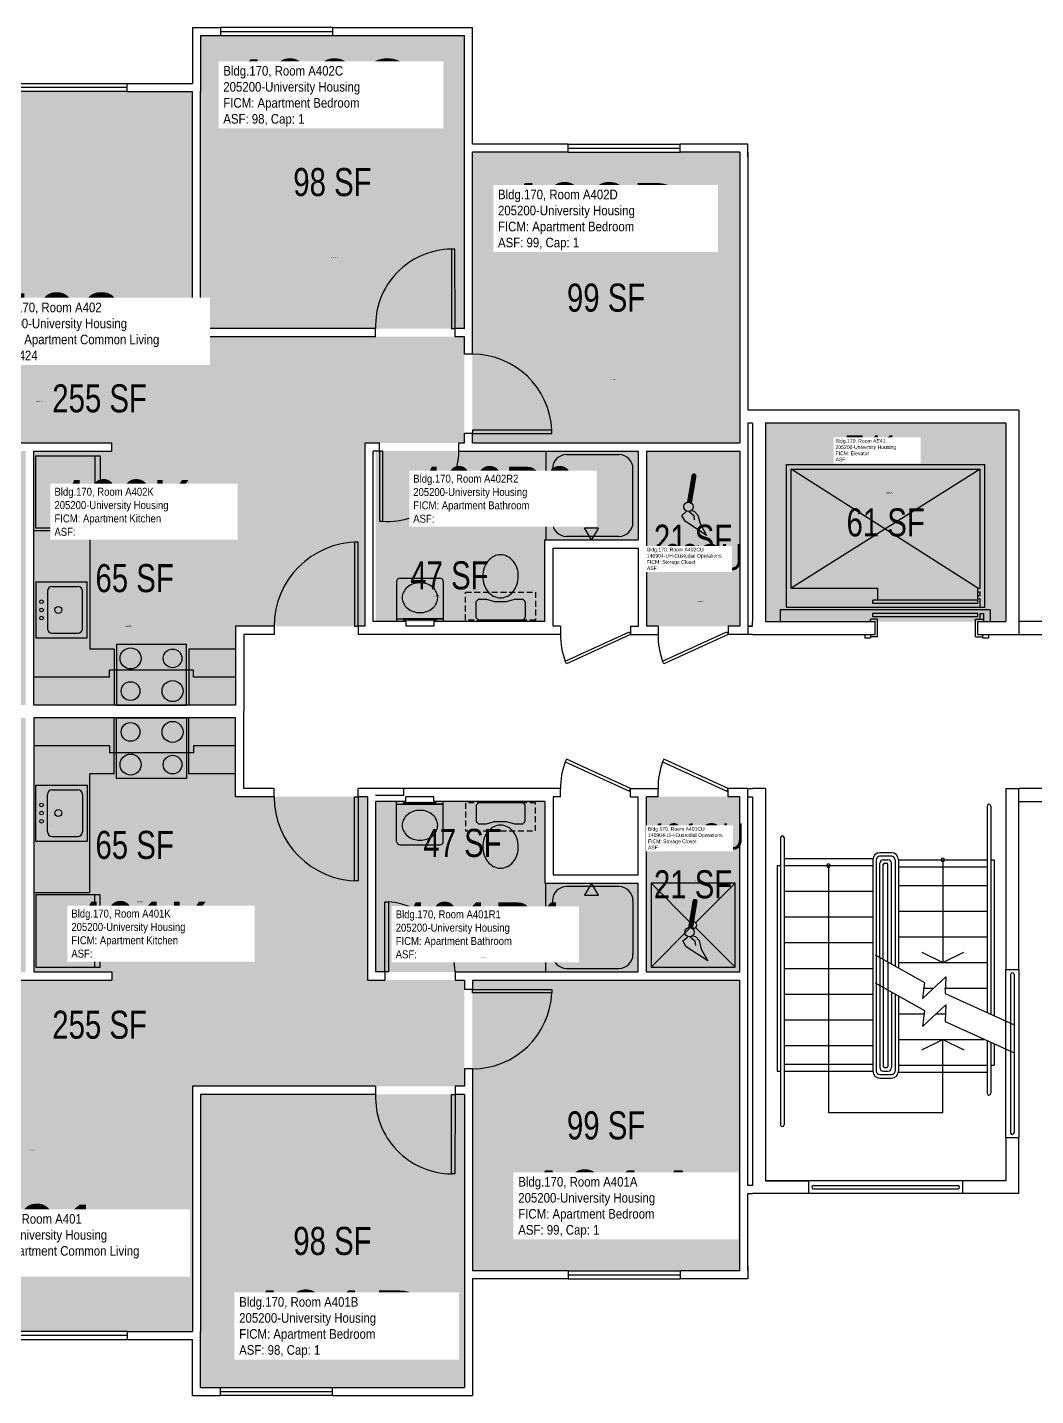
# Model space of a CAD drawing. Header units: inches. Extents: x -54 to 2270, y -57 to 1673.
# Drawn here: x 177 to 609, y 1 to 587 of the extents above; entities that cross this region are included whole.
import ezdxf
from ezdxf.enums import TextEntityAlignment as Align

# ---------------------------------------------------------------- set-up
doc = ezdxf.new("R2010")
doc.units = ezdxf.units.IN
doc.header["$LTSCALE"] = 10
doc.header["$MEASUREMENT"] = 0
doc.linetypes.add('DASHED2', pattern=[0.375, 0.25, -0.125])
doc.layers.get('0').update_dxf_attribs({"linetype": 'CONTINUOUS'})
for name, color, linetype in [('A-DOOR', 2, 'CONTINUOUS'), ('A-FLOR', 3, 'CONTINUOUS'), ('A-GLAZ', 1, 'CONTINUOUS'), ('A-IDEN-ICON', 4, 'CONTINUOUS'), ('A-IDEN-RNUM', 7, 'CONTINUOUS'), ('A-IDEN-SNUM', 4, 'CONTINUOUS'), ('A-IDEN-VNUM', 4, 'CONTINUOUS'), ('A-WALL', 5, 'CONTINUOUS'), ('AREA-TEXT', 3, 'CONTINUOUS'), ('Rooms-Category-Color', 7, 'CONTINUOUS'), ('Rooms-College-Color', 7, 'CONTINUOUS'), ('Rooms-Department-Color', 7, 'CONTINUOUS'), ('Rooms-Division-Color', 7, 'CONTINUOUS'), ('Rooms-Information', 7, 'CONTINUOUS')]:
    doc.layers.add(name, color=color, linetype=linetype)
doc.styles.add('CP_AREA', font='arial.ttf', dxfattribs={"height": 15})
doc.styles.add('CP_ROOMSNUMBER', font='arial.ttf', dxfattribs={"height": 1})
doc.styles.add('CP_ROOMVNUMBER', font='arial.ttf', dxfattribs={"width": 0.85, "height": 0.075})

# ---------------------------------------------------------------- blocks, each defined once
blk = doc.blocks.new('CPCUST')
at = {"color": 0, "linetype": 'ByBlock'}
for p, q in [((0.0262, -0.0408), (0.0446, -0.0406)), ((0.0297, -0.0341), (0.0376, -0.0302)), ((0.0376, -0.0302), (0.0533, -0.0324)), ((0.0446, -0.0406), (0.0543, -0.0505)), ((0.0533, -0.0324), (0.0745, -0.0479)), ((0.0171, -0.0639), (0.02, -0.0466)), ((0.0358, -0.0705), (0.0171, -0.0639)), ((0.1117, -0.0625), (0.0358, -0.0705)), ((0.0745, -0.0479), (0.1117, -0.0625))]:
    blk.add_line(p, q, dxfattribs=at)
at = {"color": 0, "linetype": 'ByBlock', "const_width": 0.0075}
blk.add_lwpolyline([(-0.0332, 0.0481, 1), (-0.0268, 0.0519, 1)], format="xyb", close=True, dxfattribs=at)
at = {"color": 0, "linetype": 'ByBlock', "const_width": 0.015}
blk.add_lwpolyline([(-0.03, 0.05), (0.01, -0.0193)], dxfattribs=at)
at = {"color": 0, "linetype": 'ByBlock'}
blk.add_circle((0.0158, -0.0313), 0.0141, dxfattribs=at)

msp = doc.modelspace()

# ---------------------------------------------------------------- hatches: boundary and pattern name
at = {"layer": 'Rooms-Category-Color', "true_color": 0x728ef3}
for points in [[(251.55, 457.52), (364.55, 457.52), (364.55, 583.02), (251.55, 583.02)], [(360.55, 408.52), (364.55, 408.52), (364.55, 412.52), (364.55, 454.02), (248.05, 454.02), (248.05, 559.02), (120.05, 559.02), (120.05, 454.02), (52.05, 454.02), (52.05, 408.52), (56.05, 408.52), (90.05, 408.52), (141.3, 408.52), (141.3, 405.02), (136.05, 405.02), (136.05, 296.27), (176.55, 296.27), (176.55, 405.02), (171.3, 405.02), (171.3, 408.52), (213.54, 408.52), (213.54, 405.02), (266.55, 405.02), (266.55, 330.07), (322.05, 330.02), (322.05, 408.52)], [(368.03, 408.52), (482.55, 408.52), (482.55, 533.02), (368.05, 533.02)], [(266.55, 405.02), (180.05, 405.02), (180.05, 296.27), (266.55, 296.27)], [(330.55, 405.02), (326.55, 405.02), (326.55, 332.02), (399.05, 332.02), (399.05, 367.02), (439.05, 367.02), (439.05, 405.02), (360.55, 405.02)], [(442.55, 330.02), (482.55, 330.02), (482.55, 405.02), (442.55, 405.02)], [(360.55, 178.52), (364.55, 178.52), (364.55, 174.52), (364.55, 133.02), (248.05, 133.02), (248.05, 28.02), (120.05, 28.02), (120.05, 133.02), (52.05, 133.02), (52.05, 178.52), (56.05, 178.52), (90.05, 178.52), (141.3, 178.52), (141.3, 182.02), (136.05, 182.02), (136.05, 290.77), (176.55, 290.77), (176.55, 182.02), (171.3, 182.02), (171.3, 178.52), (213.54, 178.52), (213.54, 182.02), (266.55, 182.02), (266.55, 256.97), (323.05, 257.02), (323.05, 178.52)], [(266.55, 182.02), (180.05, 182.02), (180.05, 290.77), (266.55, 290.77)], [(330.55, 182.02), (326.55, 182.02), (326.55, 255.02), (399.05, 255.02), (399.05, 220.02), (439.05, 220.02), (439.05, 182.02), (360.55, 182.02)], [(442.55, 257.02), (482.55, 257.02), (482.55, 182.02), (442.55, 182.02)], [(368.03, 178.52), (482.55, 178.52), (482.55, 54.02), (368.05, 54.02)], [(251.55, 129.52), (364.55, 129.52), (364.55, 4.02), (251.55, 4.02)]]:
    msp.add_hatch(color=171, dxfattribs=at).paths.add_polyline_path(points)
at = {"layer": 'Rooms-Category-Color', "true_color": 0xadadad}
msp.add_hatch(color=253, dxfattribs=at).paths.add_polyline_path([(493.55, 332.02), (596.55, 332.02), (596.55, 417.02), (493.55, 417.02)])
at = {"layer": 'Rooms-College-Color', "true_color": 0xadadad}
for points in [[(251.55, 457.52), (364.55, 457.52), (364.55, 583.02), (251.55, 583.02)], [(360.55, 408.52), (364.55, 408.52), (364.55, 412.52), (364.55, 454.02), (248.05, 454.02), (248.05, 559.02), (120.05, 559.02), (120.05, 454.02), (52.05, 454.02), (52.05, 408.52), (56.05, 408.52), (90.05, 408.52), (141.3, 408.52), (141.3, 405.02), (136.05, 405.02), (136.05, 296.27), (176.55, 296.27), (176.55, 405.02), (171.3, 405.02), (171.3, 408.52), (213.54, 408.52), (213.54, 405.02), (266.55, 405.02), (266.55, 330.07), (322.05, 330.02), (322.05, 408.52)], [(368.03, 408.52), (482.55, 408.52), (482.55, 533.02), (368.05, 533.02)], [(493.55, 332.02), (596.55, 332.02), (596.55, 417.02), (493.55, 417.02)], [(266.55, 405.02), (180.05, 405.02), (180.05, 296.27), (266.55, 296.27)], [(330.55, 405.02), (326.55, 405.02), (326.55, 332.02), (399.05, 332.02), (399.05, 367.02), (439.05, 367.02), (439.05, 405.02), (360.55, 405.02)], [(442.55, 330.02), (482.55, 330.02), (482.55, 405.02), (442.55, 405.02)], [(360.55, 178.52), (364.55, 178.52), (364.55, 174.52), (364.55, 133.02), (248.05, 133.02), (248.05, 28.02), (120.05, 28.02), (120.05, 133.02), (52.05, 133.02), (52.05, 178.52), (56.05, 178.52), (90.05, 178.52), (141.3, 178.52), (141.3, 182.02), (136.05, 182.02), (136.05, 290.77), (176.55, 290.77), (176.55, 182.02), (171.3, 182.02), (171.3, 178.52), (213.54, 178.52), (213.54, 182.02), (266.55, 182.02), (266.55, 256.97), (323.05, 257.02), (323.05, 178.52)], [(266.55, 182.02), (180.05, 182.02), (180.05, 290.77), (266.55, 290.77)], [(330.55, 182.02), (326.55, 182.02), (326.55, 255.02), (399.05, 255.02), (399.05, 220.02), (439.05, 220.02), (439.05, 182.02), (360.55, 182.02)], [(442.55, 257.02), (482.55, 257.02), (482.55, 182.02), (442.55, 182.02)], [(368.03, 178.52), (482.55, 178.52), (482.55, 54.02), (368.05, 54.02)], [(251.55, 129.52), (364.55, 129.52), (364.55, 4.02), (251.55, 4.02)]]:
    msp.add_hatch(color=253, dxfattribs=at).paths.add_polyline_path(points)
at = {"layer": 'Rooms-Department-Color', "true_color": 0x604aed}
for points in [[(251.55, 457.52), (364.55, 457.52), (364.55, 583.02), (251.55, 583.02)], [(360.55, 408.52), (364.55, 408.52), (364.55, 412.52), (364.55, 454.02), (248.05, 454.02), (248.05, 559.02), (120.05, 559.02), (120.05, 454.02), (52.05, 454.02), (52.05, 408.52), (56.05, 408.52), (90.05, 408.52), (141.3, 408.52), (141.3, 405.02), (136.05, 405.02), (136.05, 296.27), (176.55, 296.27), (176.55, 405.02), (171.3, 405.02), (171.3, 408.52), (213.54, 408.52), (213.54, 405.02), (266.55, 405.02), (266.55, 330.07), (322.05, 330.02), (322.05, 408.52)], [(368.03, 408.52), (482.55, 408.52), (482.55, 533.02), (368.05, 533.02)], [(266.55, 405.02), (180.05, 405.02), (180.05, 296.27), (266.55, 296.27)], [(330.55, 405.02), (326.55, 405.02), (326.55, 332.02), (399.05, 332.02), (399.05, 367.02), (439.05, 367.02), (439.05, 405.02), (360.55, 405.02)], [(442.55, 330.02), (482.55, 330.02), (482.55, 405.02), (442.55, 405.02)], [(360.55, 178.52), (364.55, 178.52), (364.55, 174.52), (364.55, 133.02), (248.05, 133.02), (248.05, 28.02), (120.05, 28.02), (120.05, 133.02), (52.05, 133.02), (52.05, 178.52), (56.05, 178.52), (90.05, 178.52), (141.3, 178.52), (141.3, 182.02), (136.05, 182.02), (136.05, 290.77), (176.55, 290.77), (176.55, 182.02), (171.3, 182.02), (171.3, 178.52), (213.54, 178.52), (213.54, 182.02), (266.55, 182.02), (266.55, 256.97), (323.05, 257.02), (323.05, 178.52)], [(266.55, 182.02), (180.05, 182.02), (180.05, 290.77), (266.55, 290.77)], [(330.55, 182.02), (326.55, 182.02), (326.55, 255.02), (399.05, 255.02), (399.05, 220.02), (439.05, 220.02), (439.05, 182.02), (360.55, 182.02)], [(442.55, 257.02), (482.55, 257.02), (482.55, 182.02), (442.55, 182.02)], [(368.03, 178.52), (482.55, 178.52), (482.55, 54.02), (368.05, 54.02)], [(251.55, 129.52), (364.55, 129.52), (364.55, 4.02), (251.55, 4.02)]]:
    msp.add_hatch(color=173, dxfattribs=at).paths.add_polyline_path(points)
at = {"layer": 'Rooms-Department-Color', "true_color": 0xacacac}
msp.add_hatch(color=253, dxfattribs=at).paths.add_polyline_path([(493.55, 332.02), (596.55, 332.02), (596.55, 417.02), (493.55, 417.02)])
at = {"layer": 'Rooms-Division-Color', "true_color": 0x604aed}
for points in [[(251.55, 457.52), (364.55, 457.52), (364.55, 583.02), (251.55, 583.02)], [(360.55, 408.52), (364.55, 408.52), (364.55, 412.52), (364.55, 454.02), (248.05, 454.02), (248.05, 559.02), (120.05, 559.02), (120.05, 454.02), (52.05, 454.02), (52.05, 408.52), (56.05, 408.52), (90.05, 408.52), (141.3, 408.52), (141.3, 405.02), (136.05, 405.02), (136.05, 296.27), (176.55, 296.27), (176.55, 405.02), (171.3, 405.02), (171.3, 408.52), (213.54, 408.52), (213.54, 405.02), (266.55, 405.02), (266.55, 330.07), (322.05, 330.02), (322.05, 408.52)], [(368.03, 408.52), (482.55, 408.52), (482.55, 533.02), (368.05, 533.02)], [(266.55, 405.02), (180.05, 405.02), (180.05, 296.27), (266.55, 296.27)], [(330.55, 405.02), (326.55, 405.02), (326.55, 332.02), (399.05, 332.02), (399.05, 367.02), (439.05, 367.02), (439.05, 405.02), (360.55, 405.02)], [(442.55, 330.02), (482.55, 330.02), (482.55, 405.02), (442.55, 405.02)], [(360.55, 178.52), (364.55, 178.52), (364.55, 174.52), (364.55, 133.02), (248.05, 133.02), (248.05, 28.02), (120.05, 28.02), (120.05, 133.02), (52.05, 133.02), (52.05, 178.52), (56.05, 178.52), (90.05, 178.52), (141.3, 178.52), (141.3, 182.02), (136.05, 182.02), (136.05, 290.77), (176.55, 290.77), (176.55, 182.02), (171.3, 182.02), (171.3, 178.52), (213.54, 178.52), (213.54, 182.02), (266.55, 182.02), (266.55, 256.97), (323.05, 257.02), (323.05, 178.52)], [(266.55, 182.02), (180.05, 182.02), (180.05, 290.77), (266.55, 290.77)], [(330.55, 182.02), (326.55, 182.02), (326.55, 255.02), (399.05, 255.02), (399.05, 220.02), (439.05, 220.02), (439.05, 182.02), (360.55, 182.02)], [(442.55, 257.02), (482.55, 257.02), (482.55, 182.02), (442.55, 182.02)], [(368.03, 178.52), (482.55, 178.52), (482.55, 54.02), (368.05, 54.02)], [(251.55, 129.52), (364.55, 129.52), (364.55, 4.02), (251.55, 4.02)]]:
    msp.add_hatch(color=173, dxfattribs=at).paths.add_polyline_path(points)
at = {"layer": 'Rooms-Division-Color', "true_color": 0xadadad}
msp.add_hatch(color=253, dxfattribs=at).paths.add_polyline_path([(493.55, 332.02), (596.55, 332.02), (596.55, 417.02), (493.55, 417.02)])

# ---------------------------------------------------------------- linework, layer by layer
for p, q in [((399.43, 405.02), (399.43, 367.02)), ((181.04, 403.02), (208.54, 403.02)), ((181.04, 372.02), (181.04, 403.02)), ((206.29, 403.02), (206.29, 372.02)), ((208.54, 403.02), (208.54, 372.02)), ((408.3, 403.52), (430.8, 403.52)), ((402.3, 374.52), (402.3, 397.52)), ((436.8, 374.52), (436.8, 397.52)), ((180.05, 371.02), (204.05, 371.02)), ((208.54, 372.02), (181.04, 372.02)), ((204.05, 371.02), (204.05, 320.27)), ((416.05, 372.21), (422.05, 372.21)), ((419.05, 367.02), (416.05, 372.21)), ((422.05, 372.21), (419.05, 367.02)), ((430.8, 368.52), (408.3, 368.52)), ((180.96, 349.02), (180.96, 325.02)), ((180.96, 349.02), (202.96, 349.02)), ((187.96, 347.02), (198.96, 347.02)), ((202.96, 325.02), (202.96, 349.02)), ((335.55, 349.14), (335.55, 332.02)), ((337.05, 350.64), (354.05, 350.64)), ((355.55, 349.14), (355.55, 332.02)), ((185.96, 345.02), (185.96, 329.02)), ((200.96, 329.02), (200.96, 345.02)), ((369.55, 340.64), (370.43, 341.52)), ((369.55, 333.64), (369.55, 340.64)), ((370.73, 341.64), (374.05, 341.64)), ((374.05, 341.64), (377.5, 340.66)), ((377.61, 340.64), (382.49, 340.64)), ((382.61, 340.66), (386.05, 341.64)), ((386.05, 341.64), (389.55, 341.64)), ((389.55, 341.64), (390.43, 340.77)), ((390.55, 340.47), (390.55, 333.82)), ((335.55, 333.14), (355.55, 333.14)), ((355.55, 333.14), (338.55, 333.14)), ((338.55, 333.14), (338.55, 332.64)), ((352.55, 332.64), (338.55, 332.64)), ((352.55, 333.14), (352.55, 332.64)), ((370.55, 332.64), (369.55, 333.64)), ((389.55, 332.64), (370.55, 332.64)), ((390.43, 333.52), (389.55, 332.64)), ((180.96, 325.02), (202.96, 325.02)), ((187.96, 327.02), (198.96, 327.02)), ((214.55, 320.27), (204.05, 320.27)), ((214.55, 320.27), (214.55, 296.27)), ((215.55, 322.27), (215.55, 296.27)), ((245.55, 322.27), (215.55, 322.27)), ((245.55, 296.27), (245.55, 322.27)), ((266.55, 320.27), (246.55, 320.27)), ((246.55, 320.27), (246.55, 296.27)), ((248.55, 311.27), (212.55, 311.27)), ((212.55, 308.27), (212.55, 311.27)), ((248.55, 308.27), (248.55, 311.27)), ((212.55, 308.27), (180.05, 308.27)), ((266.55, 308.27), (248.55, 308.27)), ((215.55, 296.27), (245.55, 296.27)), ((214.55, 266.77), (214.55, 290.77)), ((215.55, 290.77), (245.55, 290.77)), ((215.55, 264.77), (215.55, 290.77)), ((245.55, 290.77), (245.55, 264.77)), ((246.55, 266.77), (246.55, 290.77)), ((212.55, 278.77), (180.05, 278.77)), ((212.55, 278.77), (212.55, 275.77)), ((248.55, 275.77), (212.55, 275.77)), ((266.55, 278.77), (248.55, 278.77)), ((248.55, 278.77), (248.55, 275.77)), ((204.05, 216.02), (204.05, 266.77)), ((214.55, 266.77), (204.05, 266.77)), ((245.55, 264.77), (215.55, 264.77)), ((266.55, 266.77), (246.55, 266.77)), ((180.96, 238.02), (180.96, 262.02)), ((180.96, 262.02), (202.96, 262.02)), ((185.96, 242.02), (185.96, 258.02)), ((187.96, 260.02), (198.96, 260.02)), ((200.96, 258.02), (200.96, 242.02)), ((202.96, 262.02), (202.96, 238.02)), ((335.55, 237.89), (335.55, 255.02)), ((335.55, 253.89), (355.55, 253.89)), ((352.55, 254.39), (338.55, 254.39)), ((338.55, 253.89), (338.55, 254.39)), ((355.55, 253.89), (338.55, 253.89)), ((352.55, 253.89), (352.55, 254.39)), ((355.55, 237.89), (355.55, 255.02)), ((370.55, 254.39), (369.55, 253.39)), ((369.55, 253.39), (369.55, 246.39)), ((389.55, 254.39), (370.55, 254.39)), ((390.43, 253.52), (389.55, 254.39)), ((390.55, 246.57), (390.55, 253.22)), ((369.55, 246.39), (370.43, 245.52)), ((374.05, 245.39), (377.5, 246.38)), ((377.61, 246.39), (382.49, 246.39)), ((382.61, 246.38), (386.05, 245.39)), ((389.55, 245.39), (390.43, 246.27)), ((370.73, 245.39), (374.05, 245.39)), ((386.05, 245.39), (389.55, 245.39)), ((180.96, 238.02), (202.96, 238.02)), ((187.96, 240.02), (198.96, 240.02)), ((337.05, 236.39), (354.05, 236.39)), ((399.43, 182.02), (399.43, 220.02)), ((430.8, 218.52), (408.3, 218.52)), ((419.05, 220.02), (416.05, 214.82)), ((422.05, 214.82), (419.05, 220.02)), ((480.55, 220.02), (444.55, 220.02)), ((444.55, 220.02), (444.55, 184.02)), ((480.55, 184.02), (480.55, 220.02)), ((180.05, 216.02), (204.05, 216.02)), ((181.04, 215.02), (181.04, 184.02)), ((208.54, 215.02), (181.04, 215.02)), ((206.29, 184.02), (206.29, 215.02)), ((208.54, 184.02), (208.54, 215.02)), ((402.3, 212.52), (402.3, 189.52)), ((416.05, 214.82), (422.05, 214.82)), ((436.8, 212.52), (436.8, 189.52)), ((181.04, 184.02), (208.54, 184.02)), ((408.3, 183.52), (430.8, 183.52)), ((444.55, 184.02), (480.55, 184.02))]:
    msp.add_line(p, q)
at = {"linetype": 'DASHED2'}
for p, q in [((365.05, 332.64), (365.05, 344.64)), ((365.05, 344.64), (395.05, 344.64)), ((395.05, 344.64), (395.05, 332.64)), ((395.05, 332.64), (365.05, 332.64)), ((395.05, 254.39), (365.05, 254.39)), ((365.05, 254.39), (365.05, 242.39)), ((395.05, 242.39), (395.05, 254.39)), ((365.05, 242.39), (395.05, 242.39))]:
    msp.add_line(p, q, dxfattribs=at)
at = {"linetype": 'Continuous'}
for p, q in [((461.49, 203.08), (444.55, 220.02)), ((463.61, 203.08), (480.55, 220.02)), ((444.55, 184.02), (461.49, 200.96)), ((480.55, 184.02), (463.61, 200.96))]:
    msp.add_line(p, q, dxfattribs=at)
for centre, radius in [((183.46, 340.52), 0.791), ((183.46, 337.02), 0.791), ((183.46, 333.52), 0.791), ((190.58, 337.02), 1.5), ((221.55, 316.27), 4.5), ((239.55, 316.27), 4), ((221.55, 302.27), 4), ((239.55, 302.27), 4.5), ((221.55, 284.77), 4), ((239.55, 284.77), 4.5), ((221.55, 270.77), 4.5), ((239.55, 270.77), 4), ((183.46, 253.52), 0.791), ((183.46, 250.02), 0.791), ((183.46, 246.52), 0.791), ((190.58, 250.02), 1.5)]:
    msp.add_circle(centre, radius)
msp.add_circle((462.55, 202.02), 1.5, dxfattribs=at)
for centre, radius, start, end in [((408.3, 397.52), 6, 90, 180), ((430.8, 397.52), 6, 0, 90), ((408.3, 374.52), 6, 180, 270), ((430.8, 374.52), 6, 270, 0), ((381.88, 352.01), 9.33, 140.52754, 161.16462), ((380.76, 352.92), 7.89, 116.70119, 140.52754), ((380.05, 354.34), 6.3, 90, 116.70119), ((380.05, 354.34), 6.3, 63.29881, 90), ((379.34, 352.92), 7.89, 39.47246, 63.29881), ((377.52, 351.43), 10.24, 18.83538, 39.47246), ((383.63, 351.41), 11.18, 161.16462, 180), ((379.12, 351.97), 8.55, 356.22456, 18.83538), ((187.96, 345.02), 2, 90, 180), ((198.96, 345.02), 2, 0, 90), ((337.05, 349.14), 1.5, 90, 180), ((344.43, 341.73), 6.59, 130.10091, 153.80841), ((345.11, 340.91), 7.65, 109.22936, 130.10091), ((345.55, 339.64), 9, 90, 109.22936), ((345.55, 339.64), 9, 70.77064, 90), ((346, 340.91), 7.65, 49.89909, 70.77064), ((346.68, 341.73), 6.59, 26.19159, 49.89909), ((354.05, 349.14), 1.5, 0, 90), ((383.63, 351.41), 11.18, 180, 198.83538), ((381.88, 350.81), 9.33, 198.83538, 219.47246), ((378.23, 350.81), 9.33, 320.52754, 341.16462), ((376.47, 351.41), 11.18, 341.16462, 0), ((343.37, 342.24), 5.42, 153.80841, 180), ((343.37, 342.24), 5.42, 180, 206.19159), ((347.73, 342.24), 5.42, 0, 26.19159), ((347.73, 342.24), 5.42, 333.80841, 0), ((370.73, 341.23), 0.418, 90, 135), ((380.76, 349.89), 7.89, 219.47246, 243.29881), ((380.05, 348.48), 6.3, 243.29881, 270), ((377.61, 341.06), 0.418, 254.0546, 270), ((379.99, 341.06), 0.418, 270, 285.9454), ((380.05, 348.48), 6.3, 270, 296.70119), ((379.34, 349.89), 7.89, 296.70119, 320.52754), ((390.13, 340.47), 0.418, 0, 45), ((344.43, 342.76), 6.59, 206.19159, 229.89909), ((345.11, 343.57), 7.65, 229.89909, 250.77064), ((345.55, 344.85), 9, 250.77064, 270), ((345.55, 344.85), 9, 270, 289.22936), ((346, 343.57), 7.65, 289.22936, 310.10091), ((346.68, 342.76), 6.59, 310.10091, 333.80841), ((187.96, 329.02), 2, 180, 270), ((198.96, 329.02), 2, 270, 0), ((390.13, 333.82), 0.418, 315, 0), ((187.96, 258.02), 2, 90, 180), ((198.96, 258.02), 2, 0, 90), ((390.13, 253.22), 0.418, 0, 45), ((343.37, 244.79), 5.42, 153.80841, 180), ((344.43, 244.28), 6.59, 130.10091, 153.80841), ((345.11, 243.46), 7.65, 109.22936, 130.10091), ((345.55, 242.19), 9, 90, 109.22936), ((345.55, 242.19), 9, 70.77064, 90), ((346, 243.46), 7.65, 49.89909, 70.77064), ((346.68, 244.28), 6.59, 26.19159, 49.89909), ((347.73, 244.79), 5.42, 0, 26.19159), ((377.61, 245.98), 0.418, 90, 105.9454), ((379.99, 245.98), 0.418, 74.0546, 90), ((390.13, 246.57), 0.418, 315, 0), ((187.96, 242.02), 2, 180, 270), ((198.96, 242.02), 2, 270, 0), ((343.37, 244.79), 5.42, 180, 206.19159), ((344.43, 245.31), 6.59, 206.19159, 229.89909), ((345.11, 246.12), 7.65, 229.89909, 250.77064), ((346, 246.12), 7.65, 289.22936, 310.10091), ((346.68, 245.31), 6.59, 310.10091, 333.80841), ((347.73, 244.79), 5.42, 333.80841, 0), ((370.73, 245.81), 0.418, 225, 270), ((381.88, 236.23), 9.33, 140.52754, 161.16462), ((380.76, 237.14), 7.89, 116.70119, 140.52754), ((380.05, 238.56), 6.3, 90, 116.70119), ((380.05, 238.56), 6.3, 63.29881, 90), ((379.34, 237.14), 7.89, 39.47246, 63.29881), ((378.23, 236.23), 9.33, 18.83538, 39.47246), ((337.05, 237.89), 1.5, 180, 270), ((345.55, 247.4), 9, 250.77064, 270), ((345.55, 247.4), 9, 270, 289.22936), ((354.05, 237.89), 1.5, 270, 0), ((383.63, 235.63), 11.18, 161.16462, 180), ((383.63, 235.63), 11.18, 180, 198.83538), ((376.47, 235.63), 11.18, 0, 18.83538), ((379.12, 235.06), 8.55, 341.16462, 3.77544), ((381.88, 235.03), 9.33, 198.83538, 219.47246), ((380.76, 234.11), 7.89, 219.47246, 243.29881), ((379.34, 234.11), 7.89, 296.70119, 320.52754), ((377.52, 235.61), 10.24, 320.52754, 341.16462), ((380.05, 232.7), 6.3, 243.29881, 270), ((380.05, 232.7), 6.3, 270, 296.70119), ((408.3, 212.52), 6, 90, 180), ((430.8, 212.52), 6, 0, 90), ((408.3, 189.52), 6, 180, 270), ((430.8, 189.52), 6, 270, 0)]:
    msp.add_arc(centre, radius, start, end)
at = {"layer": 'A-DOOR'}
for p, q in [((360.54, 491.52), (359.04, 491.52)), ((359.04, 491.52), (359.05, 457.52)), ((360.55, 457.52), (360.54, 491.52)), ((359.05, 457.52), (360.55, 457.52)), ((368.03, 414.02), (368.03, 412.52)), ((402.03, 414.02), (368.03, 414.02)), ((368.03, 412.52), (402.03, 412.52)), ((402.03, 412.52), (402.03, 414.02)), ((329.68, 405.02), (328.18, 405.02)), ((328.18, 405.02), (328.18, 375.02)), ((329.68, 375.02), (329.68, 405.02)), ((328.18, 375.02), (329.68, 375.02)), ((319.05, 366.02), (317.55, 366.02)), ((317.55, 366.02), (317.55, 330.02)), ((319.05, 330.02), (319.05, 366.02)), ((317.55, 330.02), (319.05, 330.02)), ((407.75, 315.13), (435.28, 327.67)), ((435.8, 326.52), (408.27, 313.99)), ((435.28, 327.67), (435.8, 326.52)), ((449.5, 315.13), (477.03, 327.67)), ((477.55, 326.52), (450.02, 313.99)), ((477.03, 327.67), (477.55, 326.52)), ((408.27, 313.99), (407.75, 315.13)), ((450.02, 313.99), (449.5, 315.13)), ((408.27, 273.05), (407.75, 271.9)), ((407.75, 271.9), (435.28, 259.37)), ((435.8, 260.52), (408.27, 273.05)), ((450.02, 273.05), (449.5, 271.9)), ((449.5, 271.9), (477.03, 259.37)), ((477.55, 260.52), (450.02, 273.05)), ((435.28, 259.37), (435.8, 260.52)), ((477.03, 259.37), (477.55, 260.52)), ((317.55, 257.02), (319.05, 257.02)), ((317.55, 221.02), (317.55, 257.02)), ((319.05, 257.02), (319.05, 221.02)), ((319.05, 221.02), (317.55, 221.02)), ((330.55, 182.02), (330.55, 212.02)), ((330.55, 212.02), (332.05, 212.02)), ((332.05, 212.02), (332.05, 182.02)), ((332.05, 182.02), (330.55, 182.02)), ((368.03, 173.02), (368.03, 174.52)), ((368.03, 174.52), (402.03, 174.52)), ((402.03, 173.02), (368.03, 173.02)), ((402.03, 174.52), (402.03, 173.02)), ((359.04, 95.52), (359.05, 129.52)), ((359.05, 129.52), (360.55, 129.52)), ((360.55, 129.52), (360.54, 95.52)), ((360.54, 95.52), (359.04, 95.52))]:
    msp.add_line(p, q, dxfattribs=at)
for centre, radius, start, end in [((359.26, 458.78), 32.74, 90.37417, 182.21016), ((368.01, 412.46), 34.06, 2.61809, 89.92489), ((331.81, 405.31), 30.37, 265.97009, 359.44869), ((319.05, 330.02), 36, 90, 180), ((434.88, 325.63), 29.09, 178.24789, 201.14924), ((476.63, 325.63), 29.09, 178.24789, 201.14924), ((434.88, 261.41), 29.09, 158.85076, 181.75211), ((476.63, 261.41), 29.09, 158.85076, 181.75211), ((319.05, 257.02), 36, 180, 270), ((329.96, 181.49), 30.6, 0.98161, 86.08079), ((368.01, 174.57), 34.06, 270.07511, 357.38191), ((359.26, 128.26), 32.74, 177.78984, 269.62583)]:
    msp.add_arc(centre, radius, start, end, dxfattribs=at)
at = {"layer": 'A-FLOR'}
for p, q in [((502.55, 338.27), (502.55, 399.27)), ((502.55, 399.27), (587.55, 399.27)), ((587.55, 338.27), (587.55, 399.27)), ((504.55, 346.27), (504.55, 397.27)), ((585.55, 397.27), (504.55, 346.27)), ((584.55, 346.27), (504.55, 397.27)), ((504.55, 397.27), (585.55, 397.27)), ((585.55, 346.27), (585.55, 397.27)), ((504.55, 346.27), (541.55, 346.27)), ((541.55, 346.27), (541.55, 341.27)), ((584.55, 341.77), (584.55, 346.27)), ((584.55, 346.27), (585.55, 346.27)), ((539.55, 339.77), (539.55, 341.27)), ((584.55, 341.27), (539.55, 341.27)), ((584.55, 344.77), (585.55, 344.77)), ((584.55, 343.27), (585.55, 343.27)), ((584.55, 341.77), (585.55, 341.77)), ((584.55, 339.77), (584.55, 341.27)), ((585.55, 343.27), (585.55, 344.77)), ((585.55, 338.27), (585.55, 341.77)), ((589.8, 337.02), (499.8, 337.02)), ((499.8, 337.02), (499.8, 332.02)), ((502.55, 338.27), (587.55, 338.27)), ((584.55, 339.77), (539.55, 339.77)), ((584.55, 335.52), (539.55, 335.52)), ((539.55, 334.02), (539.55, 335.52)), ((584.55, 334.02), (584.55, 335.52)), ((585.55, 335.52), (587.05, 335.52)), ((585.55, 333.02), (585.55, 335.52)), ((587.05, 332.02), (587.05, 335.52)), ((589.8, 337.02), (589.8, 332.02)), ((538.55, 332.02), (538.55, 333.02)), ((541.55, 333.02), (538.55, 333.02)), ((584.55, 334.02), (539.55, 334.02)), ((541.55, 325.52), (541.55, 333.02)), ((583.55, 333.02), (585.55, 333.02)), ((583.55, 325.52), (583.55, 333.02)), ((585.8, 333.02), (586.8, 333.02)), ((536.06, 326.52), (536.06, 325.02)), ((536.06, 325.02), (538.56, 325.02)), ((538.56, 326.52), (538.56, 325.52)), ((538.56, 326.52), (538.56, 325.02)), ((541.55, 325.52), (538.56, 325.52)), ((583.55, 325.52), (586.54, 325.52)), ((586.54, 326.52), (586.54, 325.02)), ((586.54, 325.02), (589.04, 325.02)), ((589.04, 326.52), (589.04, 325.02)), ((588.55, 253.02), (588.55, 164.41)), ((590.05, 253.02), (590.05, 163.73)), ((500.05, 239.52), (500.05, 116.52)), ((501.55, 239.52), (501.55, 116.52)), ((501.55, 230.52), (539.59, 230.52)), ((539.55, 230.02), (539.55, 139.52)), ((541.05, 230.02), (541.05, 139.52)), ((547.55, 233.02), (542.55, 233.02)), ((547.55, 231.52), (542.55, 231.52)), ((544.05, 230.02), (546.05, 230.02)), ((549.05, 230.02), (549.05, 184.4)), ((550.55, 230.02), (550.55, 183.55)), ((550.55, 230.02), (588.55, 230.02)), ((569.55, 230.02), (569.55, 186.02)), ((590.05, 230.02), (591.55, 230.02)), ((591.55, 230.02), (591.55, 163.05)), ((498.55, 227.52), (500.05, 227.52)), ((498.55, 227.52), (498.55, 139.52)), ((501.55, 227.52), (539.55, 227.52)), ((520.55, 227.52), (520.55, 121.73)), ((542.55, 188.23), (542.55, 228.52)), ((544.05, 187.38), (544.05, 228.02)), ((544.55, 228.52), (545.55, 228.52)), ((546.05, 186.25), (546.05, 228.02)), ((547.55, 185.4), (547.55, 228.52)), ((550.55, 227.02), (588.55, 227.02)), ((550.55, 219.02), (588.55, 219.02)), ((501.55, 216.52), (539.55, 216.52)), ((501.55, 205.52), (539.55, 205.52)), ((550.55, 208.02), (588.55, 208.02)), ((501.55, 194.52), (539.55, 194.52)), ((550.55, 197.02), (588.55, 197.02)), ((540.54, 189.37), (561.65, 177.41)), ((542.55, 188.23), (542.55, 141.02)), ((560.55, 190.41), (569.55, 186.02)), ((569.55, 186.02), (578.55, 190.41)), ((501.55, 183.52), (539.55, 183.52)), ((544.05, 187.38), (544.05, 141.52)), ((546.05, 186.25), (546.05, 141.52)), ((547.55, 185.4), (547.55, 185.25)), ((550.55, 186.02), (588.55, 186.02)), ((540.54, 177.37), (561.65, 165.41)), ((560.82, 170.55), (570.77, 179.93)), ((561.65, 177.41), (560.82, 170.55)), ((570.77, 179.93), (570.48, 172.71)), ((598.55, 180.91), (598.55, 113.13)), ((600.05, 180.91), (600.05, 113.13)), ((501.55, 172.52), (539.55, 172.52)), ((547.55, 173.25), (547.55, 141.02)), ((549.05, 172.4), (549.05, 139.52)), ((550.55, 171.55), (550.55, 139.52)), ((561.11, 175.02), (565.31, 175.02)), ((570.32, 175.02), (588.55, 175.02)), ((570.48, 172.71), (599.79, 159.43)), ((560.82, 158.55), (570.77, 167.93)), ((561.65, 165.41), (560.82, 158.55)), ((570.77, 167.93), (570.48, 160.71)), ((501.55, 161.52), (539.55, 161.52)), ((550.55, 164.02), (561.23, 164.02)), ((566.37, 164.02), (570.36, 164.02)), ((570.48, 160.71), (599.79, 147.43)), ((550.55, 153.02), (587.2, 153.02)), ((560.55, 148.63), (569.55, 153.02)), ((569.55, 121.73), (569.55, 153.02)), ((569.55, 153.02), (578.55, 148.63)), ((588.55, 152.41), (588.55, 130.02)), ((501.55, 150.52), (539.55, 150.52)), ((590.05, 151.73), (590.05, 130.02)), ((591.55, 151.05), (591.55, 142.02)), ((501.55, 142.52), (539.55, 142.52)), ((544.55, 141.02), (545.55, 141.02)), ((550.55, 142.02), (588.55, 142.02)), ((590.05, 142.02), (591.55, 142.02)), ((498.55, 139.52), (500.05, 139.52)), ((501.55, 139.52), (539.55, 139.52)), ((542.55, 138.02), (547.55, 138.02)), ((542.55, 136.52), (547.55, 136.52)), ((544.05, 139.52), (546.05, 139.52)), ((550.55, 139.02), (588.55, 139.02)), ((520.55, 121.73), (569.55, 121.73)), ((514.16, 90.52), (575.94, 90.52)), ((514.16, 89.02), (575.94, 89.02))]:
    msp.add_line(p, q, dxfattribs=at)
for centre, radius, start, end in [((589.3, 253.02), 0.75, 0, 180), ((500.8, 239.52), 0.75, 0, 180), ((542.55, 230.02), 3, 90, 180), ((542.55, 230.02), 1.5, 90, 180), ((544.05, 228.52), 1.5, 90, 180), ((546.05, 228.52), 1.5, 0, 90), ((547.55, 230.02), 3, 0, 90), ((547.55, 230.02), 1.5, 0, 90), ((569.55, 230.02), 0.75, 90, 270), ((569.55, 230.02), 0.75, 270, 90), ((520.55, 227.52), 0.75, 90, 270), ((520.55, 227.52), 0.75, 270, 90), ((544.55, 228.02), 0.5, 90, 180), ((545.55, 228.02), 0.5, 0, 90), ((599.3, 180.91), 0.75, 0, 180), ((544.05, 141.02), 1.5, 180, 270), ((544.55, 141.52), 0.5, 180, 270), ((545.55, 141.52), 0.5, 270, 0), ((546.05, 141.02), 1.5, 270, 0), ((542.55, 139.52), 3, 180, 270), ((542.55, 139.52), 1.5, 180, 270), ((547.55, 139.52), 3, 270, 0), ((547.55, 139.52), 1.5, 270, 0), ((589.3, 130.02), 0.75, 180, 0), ((500.8, 116.52), 0.75, 180, 0), ((599.3, 113.13), 0.75, 180, 0), ((514.16, 89.77), 0.75, 90, 270), ((575.94, 89.77), 0.75, 270, 90)]:
    msp.add_arc(centre, radius, start, end, dxfattribs=at)
at = {"layer": 'A-GLAZ'}
for p, q in [((308.05, 586.52), (260.05, 586.52)), ((260.05, 584.77), (308.05, 584.77)), ((260.05, 583.02), (308.05, 583.02)), ((148.05, 562.52), (220.05, 562.52)), ((220.05, 560.77), (148.05, 560.77)), ((220.05, 559.02), (148.05, 559.02)), ((409.05, 536.52), (457.05, 536.52)), ((409.05, 534.77), (457.05, 534.77)), ((409.05, 533.02), (457.05, 533.02)), ((409.05, 54.02), (457.05, 54.02)), ((409.05, 52.27), (457.05, 52.27)), ((409.05, 50.52), (457.05, 50.52)), ((220.05, 28.02), (148.05, 28.02)), ((220.05, 26.27), (148.05, 26.27)), ((148.05, 24.52), (220.05, 24.52)), ((260.05, 4.02), (308.05, 4.02)), ((260.05, 2.27), (308.05, 2.27)), ((308.05, 0.52), (260.05, 0.52))]:
    msp.add_line(p, q, dxfattribs=at)
at = {"layer": 'A-WALL'}
for p, q in [((248.05, 586.52), (260.05, 586.52)), ((248.05, 586.52), (248.05, 562.52)), ((260.05, 586.52), (260.05, 583.02)), ((308.05, 586.52), (368.05, 586.52)), ((308.05, 586.52), (308.05, 583.02)), ((368.05, 536.52), (368.05, 586.52)), ((251.55, 583.02), (260.05, 583.02)), ((251.55, 583.02), (251.55, 559.02)), ((308.05, 583.02), (364.55, 583.02)), ((364.55, 536.52), (364.55, 583.02)), ((220.05, 562.52), (248.05, 562.52)), ((220.05, 559.02), (220.05, 562.52)), ((220.05, 559.02), (248.05, 559.02)), ((248.05, 454.02), (248.05, 559.02)), ((251.55, 457.52), (251.55, 559.02)), ((364.55, 457.52), (364.55, 536.52)), ((409.05, 536.52), (368.05, 536.52)), ((409.05, 533.02), (409.05, 536.52)), ((486.05, 536.52), (457.05, 536.52)), ((457.05, 533.02), (457.05, 536.52)), ((486.05, 531.02), (486.05, 536.52)), ((409.05, 533.02), (368.05, 533.02)), ((368.05, 446.52), (368.05, 533.02)), ((482.55, 533.02), (457.05, 533.02)), ((482.55, 533.02), (482.55, 408.52)), ((486.05, 500.02), (486.05, 494.52)), ((326.55, 457.52), (251.55, 457.52)), ((326.55, 454.02), (326.55, 457.52)), ((364.55, 457.52), (360.55, 457.52)), ((360.55, 454.02), (360.55, 457.52)), ((326.55, 454.02), (248.05, 454.02)), ((364.55, 454.02), (360.55, 454.02)), ((364.55, 446.52), (364.55, 454.02)), ((368.05, 446.52), (364.55, 446.52)), ((488.05, 422.52), (486.05, 422.52)), ((596.55, 422.52), (488.05, 422.52)), ((602.05, 422.52), (596.55, 422.52)), ((602.05, 422.52), (602.05, 326.52)), ((488.05, 417.02), (486.05, 417.02)), ((488.05, 417.02), (488.05, 332.02)), ((596.55, 417.02), (493.55, 417.02)), ((493.55, 417.02), (493.55, 332.02)), ((596.55, 417.02), (596.55, 332.02)), ((364.55, 408.52), (364.55, 412.52)), ((368.03, 412.52), (364.55, 412.52)), ((368.03, 408.52), (368.03, 412.52)), ((171.3, 408.52), (213.54, 408.52)), ((180.05, 296.27), (180.05, 405.02)), ((180.05, 405.02), (213.54, 405.02)), ((213.54, 405.02), (213.54, 408.52)), ((322.05, 330.02), (322.05, 408.52)), ((322.05, 408.52), (328.18, 408.52)), ((325.55, 332.02), (325.55, 405.02)), ((328.18, 405.02), (325.55, 405.02)), ((328.18, 405.02), (328.18, 408.52)), ((362.18, 408.52), (364.55, 408.52)), ((362.18, 405.02), (362.18, 408.52)), ((362.18, 405.02), (439.05, 405.02)), ((368.03, 408.52), (482.55, 408.52)), ((439.05, 405.02), (439.05, 367.02)), ((442.55, 405.02), (482.55, 405.02)), ((442.55, 405.02), (442.55, 330.02)), ((482.55, 405.02), (482.55, 330.02)), ((399.05, 332.02), (399.05, 367.02)), ((399.05, 367.02), (439.05, 367.02)), ((402.55, 330.02), (402.55, 363.52)), ((402.55, 363.52), (439.05, 363.52)), ((439.05, 363.52), (439.05, 330.02)), ((266.55, 330.02), (266.55, 296.27)), ((283.05, 330.02), (266.55, 330.02)), ((322.05, 330.02), (319.05, 330.02)), ((339.55, 332.02), (325.55, 332.02)), ((339.55, 332.02), (339.55, 330.02)), ((351.55, 330.02), (339.55, 330.02)), ((399.05, 332.02), (351.55, 332.02)), ((351.55, 332.02), (351.55, 330.02)), ((405.8, 330.02), (402.55, 330.02)), ((405.8, 330.02), (405.8, 326.52)), ((435.8, 330.02), (439.05, 330.02)), ((435.8, 330.02), (435.8, 326.52)), ((482.55, 330.02), (477.55, 330.02)), ((477.55, 330.02), (477.55, 326.52)), ((486.05, 332.02), (486.05, 330.02)), ((488.05, 330.02), (486.05, 330.02)), ((486.05, 330.02), (488.05, 330.02)), ((488.05, 330.02), (488.05, 332.02)), ((493.55, 332.02), (540.55, 332.02)), ((540.55, 326.52), (540.55, 332.02)), ((584.55, 332.02), (596.55, 332.02)), ((584.55, 326.52), (584.55, 332.02)), ((616.55, 332.02), (602.05, 332.02)), ((270.05, 326.52), (270.05, 293.52)), ((283.05, 326.52), (270.05, 326.52)), ((405.8, 326.52), (319.05, 326.52)), ((435.8, 326.52), (447.55, 326.52)), ((486.05, 326.52), (477.55, 326.52)), ((488.05, 326.52), (486.05, 326.52)), ((488.05, 326.52), (540.55, 326.52)), ((584.55, 326.52), (602.05, 326.52)), ((602.05, 326.52), (616.55, 326.52)), ((266.55, 296.27), (180.05, 296.27)), ((270.05, 260.52), (270.05, 293.52)), ((180.05, 290.77), (180.05, 182.02)), ((266.55, 290.77), (180.05, 290.77)), ((266.55, 257.02), (266.55, 290.77)), ((283.05, 260.52), (270.05, 260.52)), ((326.55, 260.52), (319.05, 260.52)), ((338.55, 260.52), (326.55, 260.52)), ((405.8, 260.52), (338.55, 260.52)), ((338.55, 260.52), (338.55, 257.52)), ((405.8, 257.02), (405.8, 260.52)), ((435.8, 260.52), (447.55, 260.52)), ((435.8, 257.02), (435.8, 260.52)), ((486.05, 260.52), (477.55, 260.52)), ((477.55, 257.02), (477.55, 260.52)), ((486.05, 260.52), (488.05, 260.52)), ((493.55, 260.52), (488.05, 260.52)), ((493.55, 260.52), (493.55, 92.52)), ((596.55, 260.52), (596.55, 183.02)), ((596.55, 260.52), (602.05, 260.52)), ((616.55, 260.52), (602.05, 260.52)), ((602.05, 183.02), (602.05, 260.52)), ((283.05, 257.02), (266.55, 257.02)), ((323.05, 257.02), (319.05, 257.02)), ((323.05, 257.02), (323.05, 178.52)), ((338.55, 257.52), (326.55, 257.52)), ((326.55, 255.02), (326.55, 182.02)), ((339.55, 255.02), (326.55, 255.02)), ((351.55, 257.02), (339.55, 257.02)), ((339.55, 255.02), (339.55, 257.02)), ((351.55, 255.02), (351.55, 257.02)), ((399.05, 255.02), (351.55, 255.02)), ((399.05, 255.02), (399.05, 220.02)), ((402.55, 257.02), (402.55, 223.52)), ((405.8, 257.02), (402.55, 257.02)), ((435.8, 257.02), (439.05, 257.02)), ((439.05, 223.52), (439.05, 257.02)), ((442.55, 182.02), (442.55, 257.02)), ((482.55, 257.02), (477.55, 257.02)), ((482.55, 182.02), (482.55, 257.02)), ((486.05, 257.02), (488.05, 257.02)), ((486.05, 255.02), (486.05, 257.02)), ((488.05, 257.02), (488.05, 108.02)), ((602.05, 255.02), (616.55, 255.02)), ((402.55, 223.52), (439.05, 223.52)), ((399.05, 220.02), (439.05, 220.02)), ((439.05, 182.02), (439.05, 220.02)), ((180.05, 182.02), (213.54, 182.02)), ((213.54, 182.02), (213.54, 178.52)), ((330.55, 182.02), (326.55, 182.02)), ((330.55, 182.02), (330.55, 178.52)), ((360.55, 182.02), (439.05, 182.02)), ((360.55, 182.02), (360.55, 178.52)), ((442.55, 182.02), (482.55, 182.02)), ((596.55, 183.02), (602.05, 183.02)), ((596.55, 111.02), (596.55, 183.02)), ((602.05, 183.02), (602.05, 111.02)), ((171.3, 178.52), (213.54, 178.52)), ((323.05, 178.52), (330.55, 178.52)), ((360.55, 178.52), (364.55, 178.52)), ((364.55, 178.52), (364.55, 174.52)), ((368.03, 178.52), (482.55, 178.52)), ((368.03, 178.52), (368.03, 174.52)), ((482.55, 54.02), (482.55, 178.52)), ((368.03, 174.52), (364.55, 174.52)), ((486.05, 164.52), (486.05, 170.02)), ((364.55, 140.52), (364.55, 133.02)), ((368.05, 140.52), (364.55, 140.52)), ((368.05, 140.52), (368.05, 54.02)), ((248.05, 133.02), (248.05, 28.02)), ((326.55, 133.02), (248.05, 133.02)), ((251.55, 129.52), (251.55, 28.02)), ((326.55, 129.52), (251.55, 129.52)), ((326.55, 133.02), (326.55, 129.52)), ((364.55, 133.02), (360.55, 133.02)), ((360.55, 133.02), (360.55, 129.52)), ((364.55, 129.52), (360.55, 129.52)), ((364.55, 129.52), (364.55, 50.52)), ((488.05, 108.02), (488.05, 104.52)), ((596.55, 111.02), (602.05, 111.02)), ((596.55, 111.02), (596.55, 92.52)), ((602.05, 87.02), (602.05, 111.02)), ((488.05, 104.52), (488.05, 90.52)), ((486.05, 90.52), (486.05, 92.52)), ((488.05, 90.52), (486.05, 90.52)), ((512.05, 92.52), (493.55, 92.52)), ((493.55, 92.52), (512.05, 92.52)), ((578.05, 92.52), (512.05, 92.52)), ((512.05, 92.52), (512.05, 87.02)), ((596.55, 92.52), (578.05, 92.52)), ((578.05, 87.02), (578.05, 92.52)), ((486.05, 87.02), (488.05, 87.02)), ((512.05, 87.02), (488.05, 87.02)), ((578.05, 87.02), (512.05, 87.02)), ((602.05, 87.02), (578.05, 87.02)), ((409.05, 54.02), (368.05, 54.02)), ((409.05, 54.02), (409.05, 50.52)), ((457.05, 54.02), (457.05, 50.52)), ((482.55, 54.02), (457.05, 54.02)), ((486.05, 56.02), (486.05, 50.52)), ((364.55, 50.52), (364.55, 4.02)), ((368.05, 50.52), (368.05, 0.52)), ((409.05, 50.52), (368.05, 50.52)), ((486.05, 50.52), (457.05, 50.52)), ((220.05, 28.02), (220.05, 24.52)), ((220.05, 28.02), (248.05, 28.02)), ((220.05, 24.52), (248.05, 24.52)), ((248.05, 0.52), (248.05, 24.52)), ((251.55, 4.02), (251.55, 28.02)), ((248.05, 0.52), (260.05, 0.52)), ((251.55, 4.02), (260.05, 4.02)), ((260.05, 0.52), (260.05, 4.02)), ((308.05, 0.52), (308.05, 4.02)), ((308.05, 4.02), (364.55, 4.02)), ((308.05, 0.52), (368.05, 0.52))]:
    msp.add_line(p, q, dxfattribs=at)
at = {"layer": 'A-WALL', "linetype": 'Continuous'}
for p, q in [((486.05, 533.02), (486.05, 500.02)), ((486.05, 494.52), (486.05, 422.52)), ((486.05, 417.02), (486.05, 332.02)), ((283.05, 330.02), (283.05, 326.52)), ((319.05, 330.02), (319.05, 326.52)), ((447.55, 330.02), (442.55, 330.02)), ((447.55, 330.02), (447.55, 326.52)), ((486.05, 332.02), (486.05, 326.52)), ((283.05, 257.02), (283.05, 260.52)), ((319.05, 257.02), (319.05, 260.52)), ((447.55, 257.02), (447.55, 260.52)), ((486.05, 255.02), (486.05, 260.52)), ((447.55, 257.02), (442.55, 257.02)), ((486.05, 170.02), (486.05, 255.02)), ((486.05, 92.52), (486.05, 164.52)), ((486.05, 54.02), (486.05, 87.02))]:
    msp.add_line(p, q, dxfattribs=at)

# ---------------------------------------------------------------- block references
at = {"layer": 'A-IDEN-ICON', "xscale": 143.9999999981489, "yscale": 143.9999999981489, "zscale": 143.9999999981489, "rotation": 320.4999999986589}
for p in [(461.67, 386.12), (462.13, 203.9)]:
    msp.add_blockref('CPCUST', p, dxfattribs=at)

# ---------------------------------------------------------------- texts
at = {"layer": 'A-IDEN-RNUM', "style": 'CP_ROOMSNUMBER'}
for s, p in [('0402-C0', (307.37, 487.83)), ('0402-D0', (427.06, 435.48)), ('0402-00', (181.08, 426.15)), ('0E41-00', (545.33, 387.01)), ('0402-R2', (351.08, 342.89)), ('0402-CU', (464.53, 340.49)), ('0402-K0', (219.33, 329.86)), ('0401-CU', (463.59, 220.82)), ('0401-K0', (224.31, 211.8)), ('0401-R1', (371.49, 188.08)), ('0401-00', (178.12, 105.54)), ('0401-A0', (423.78, 76.43)), ('0401-B0', (303.59, 27.25))]:
    msp.add_text(s, height=0.36, dxfattribs=at).set_placement(p)
at = {"layer": 'A-IDEN-SNUM', "style": 'CP_ROOMSNUMBER'}
for s, p in [('1700A402C0', (307.37, 487.83)), ('1700A402D0', (427.06, 435.48)), ('1700A40200', (181.08, 426.15)), ('1700AE4100', (545.33, 387.01)), ('1700A402R2', (351.08, 342.89)), ('1700A402CU', (464.53, 340.49)), ('1700A402K0', (219.33, 329.86)), ('1700A401CU', (463.59, 220.82)), ('1700A401K0', (224.31, 211.8)), ('1700A401R1', (371.49, 188.08)), ('1700A40100', (178.12, 105.54)), ('1700A401A0', (423.78, 76.43)), ('1700A401B0', (303.59, 27.25))]:
    msp.add_text(s, height=0.36, dxfattribs=at).set_placement(p)
at = {"layer": 'A-IDEN-VNUM', "style": 'CP_ROOMVNUMBER'}
for s, height, width, p in [('402C', 28.8, 0.85, (261.29, 544.03)), ('402D', 28.8, 0.85, (378.97, 491.07)), ('402', 28.8, 0.85, (161.38, 443.88)), (' E41', 11.143, 0.85, (523.57, 400.61)), ('402R2', 24, 0.7, (342.67, 374.33)), ('402K', 24, 0.75, (188.96, 368.72)), ('402CU', 11.143, 0.85, (442.77, 354.09)), ('401CU', 11.143, 0.85, (443.22, 234.44)), ('401K', 24, 0.75, (196.2, 188.06)), ('401R1', 24, 0.75, (335.16, 187.75)), ('401A', 28.8, 0.85, (387.66, 68.22)), ('401', 28.8, 0.85, (152.87, 53.54)), ('401B', 28.8, 0.85, (268.09, 16.78))]:
    msp.add_text(s, height=height, dxfattribs=dict(at, width=width)).set_placement(p)
at = {"layer": 'AREA-TEXT', "style": 'CP_AREA', "width": 0.75}
for s, p in [('98 SF', (308.05, 520.27)), ('99 SF', (425.29, 470.77)), ('255 SF', (208.3, 427.64)), ('61 SF', (545.05, 374.52)), ('21 SF', (462.55, 367.52)), ('47 SF', (358.18, 351.84)), ('65 SF', (223.3, 350.64)), ('65 SF', (223.3, 236.39)), ('47 SF', (363.77, 237.23)), ('21 SF', (462.55, 219.52)), ('255 SF', (208.3, 159.39)), ('99 SF', (425.29, 116.27)), ('98 SF', (308.05, 66.77))]:
    msp.add_text(s, height=12, dxfattribs=at).set_placement(p, align=Align.MIDDLE_CENTER)

# ---------------------------------------------------------------- next in the draw order: texts
at = {"layer": 'Rooms-Information', "attachment_point": 7, "style": 'CP_ROOMVNUMBER', "bg_fill": 3, "box_fill_scale": 1.5, "bg_fill_color": 256, "bg_fill_true_color": 13158600, "bg_fill_transparency": 0}
for s, insert, char_height, width in [('Bldg.170, Room A402C^M^J205200-University Housing^M^JFICM: Apartment Bedroom^M^JASF: 98, Cap: 1', (261.29, 544.03), 4.1143, 92.16), ('Bldg.170, Room A402D^M^J205200-University Housing^M^JFICM: Apartment Bedroom^M^JASF: 99, Cap: 1', (378.97, 491.07), 4.1143, 92.16), ('Bldg.170, Room A402^M^J205200-University Housing^M^JFICM: Apartment Common Living^M^JASF: 424', (161.38, 443.88), 4.1143, 92.16), ('Bldg.170, Room AE41^M^J205200-University Housing^M^JFICM: Elevator^M^JASF: ', (523.57, 400.61), 1.5919, 35.6584), ('Bldg.170, Room A402R2^M^J205200-University Housing^M^JFICM: Apartment Bathroom^M^JASF: ', (342.67, 374.33), 3.4286, 76.8), ('Bldg.170, Room A402K^M^J205200-University Housing^M^JFICM: Apartment Kitchen^M^JASF: ', (188.96, 368.72), 3.4286, 76.8), ('Bldg.170, Room A402CU^M^J140904-UH-Custodial Operations^M^JFICM: Storage Closet^M^JASF: ', (442.77, 354.09), 1.5919, 35.6584), ('Bldg.170, Room A401CU^M^J140904-UH-Custodial Operations^M^JFICM: Storage Closet^M^JASF: ', (443.22, 234.44), 1.5919, 35.6584), ('Bldg.170, Room A401K^M^J205200-University Housing^M^JFICM: Apartment Kitchen^M^JASF: ', (196.2, 188.06), 3.4286, 76.8), ('Bldg.170, Room A401R1^M^J205200-University Housing^M^JFICM: Apartment Bathroom^M^JASF: ', (335.16, 187.75), 3.4286, 76.8), ('Bldg.170, Room A401A^M^J205200-University Housing^M^JFICM: Apartment Bedroom^M^JASF: 99, Cap: 1', (387.66, 68.22), 4.1143, 92.16), ('Bldg.170, Room A401^M^J205200-University Housing^M^JFICM: Apartment Common Living^M^JASF: 424', (152.87, 53.54), 4.1143, 92.16), ('Bldg.170, Room A401B^M^J205200-University Housing^M^JFICM: Apartment Bedroom^M^JASF: 98, Cap: 1', (268.09, 16.78), 4.1143, 92.16)]:
    msp.add_mtext(s, dxfattribs=dict(at, insert=insert, char_height=char_height, width=width))

doc.saveas('drawing.dxf')
